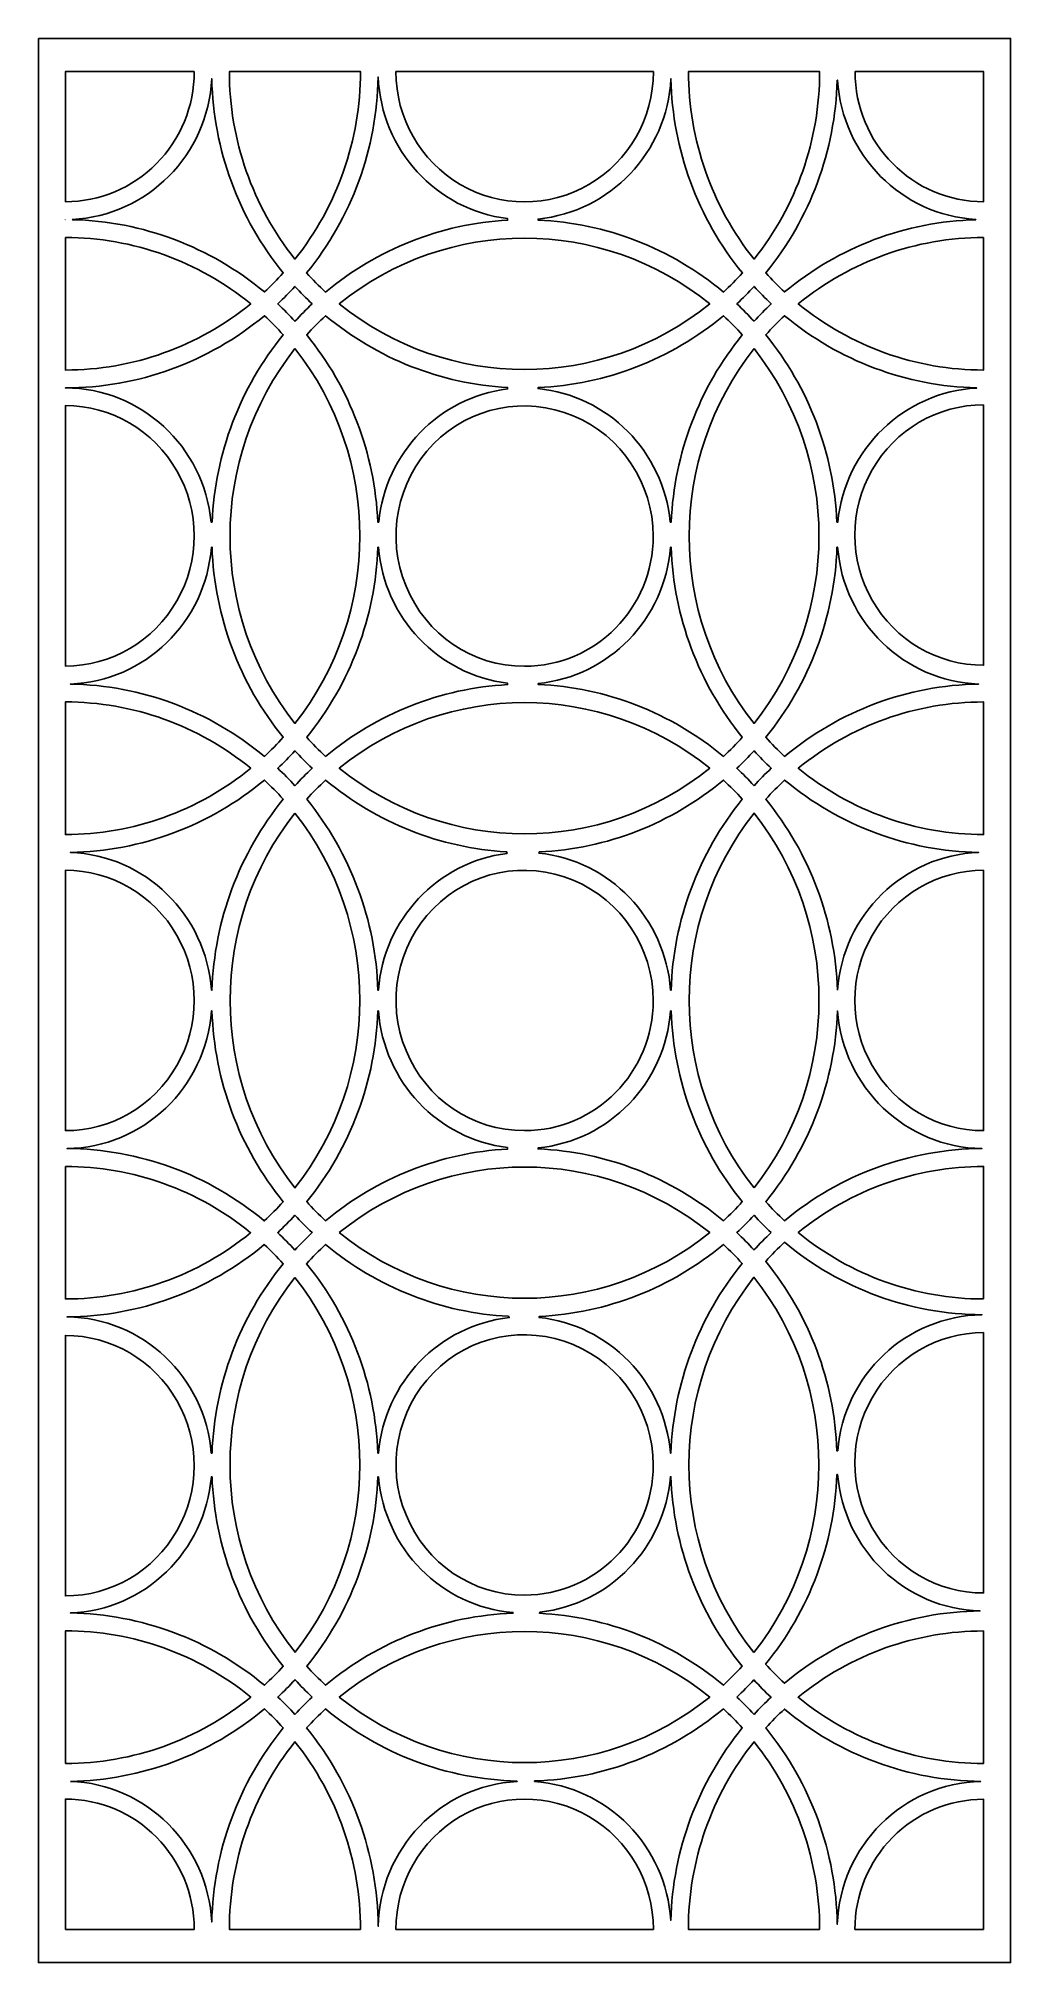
# Model space of a CAD drawing. Header units: centimetres. Extents: x -2.19 to 2.19, y -4.33 to 4.33.
import ezdxf

# ---------------------------------------------------------------- set-up
doc = ezdxf.new("R2010")
doc.units = ezdxf.units.CM
doc.header["$MEASUREMENT"] = 0
doc.layers.add('Layer 1', color=7, linetype='Continuous')

msp = doc.modelspace()

# ---------------------------------------------------------------- linework, layer by layer
at = {"layer": 'Layer 1', "color": 177}
for points, knots in [([(-2.18896, 4.33143), (-2.18896, 4.33143), (2.18896, 4.33143), (2.18896, 4.33143), (2.18896, 4.33143), (2.18896, 4.33143), (2.18896, -4.33143), (2.18896, -4.33143), (2.18896, -4.33143), (2.18896, -4.33143), (-2.18896, -4.33143), (-2.18896, -4.33143), (-2.18896, -4.33143), (-2.18896, -4.33143), (-2.18896, 4.33143), (-2.18896, 4.33143)], [0, 0, 0, 0, 0.2, 0.2, 0.2, 0.2, 0.4, 0.4, 0.4, 0.4, 0.6, 0.6, 0.6, 0.6, 1, 1, 1, 1]), ([(-1.48738, 4.18267), (-1.48738, 4.18267), (-2.06777, 4.18267), (-2.06777, 4.18267), (-2.06777, 4.18267), (-2.06777, 4.18267), (-2.06777, 3.5964), (-2.06777, 3.5964), (-2.06777, 3.5964), (-1.9139, 3.59635), (-1.7663, 3.65809), (-1.65747, 3.76807), (-1.65747, 3.76807), (-1.54863, 3.87803), (-1.48745, 4.02648), (-1.48738, 4.18208), (-1.48738, 4.18208), (-1.48738, 4.18208), (-1.48738, 4.18267), (-1.48738, 4.18267)], [0, 0, 0, 0, 0.1666667, 0.1666667, 0.1666667, 0.1666667, 0.3333333, 0.3333333, 0.3333333, 0.3333333, 0.5, 0.5, 0.5, 0.5, 0.6666667, 0.6666667, 0.6666667, 0.6666667, 1, 1, 1, 1]), ([(-1.32917, 4.18267), (-1.32914, 3.8752), (-1.22501, 3.57717), (-1.03388, 3.338), (-1.03388, 3.338), (-0.84279, 3.57719), (-0.73858, 3.8752), (-0.73861, 4.18267), (-0.73861, 4.18267), (-0.73861, 4.18267), (-1.32917, 4.18267), (-1.32917, 4.18267), (-1.32917, 4.18267), (-1.32917, 4.18267), (-1.32917, 4.18267), (-1.32917, 4.18267)], [0, 0, 0, 0, 0.2, 0.2, 0.2, 0.2, 0.4, 0.4, 0.4, 0.4, 0.6, 0.6, 0.6, 0.6, 1, 1, 1, 1]), ([(-0.57918, 4.18269), (-0.57937, 3.97318), (-0.46895, 3.77949), (-0.28958, 3.67462), (-0.28958, 3.67462), (-0.11021, 3.56976), (0.11088, 3.56966), (0.29033, 3.67435), (0.29033, 3.67435), (0.4698, 3.77907), (0.58037, 3.97213), (0.58037, 4.18165), (0.58037, 4.18165), (0.58037, 4.18165), (0.58037, 4.1822), (0.58037, 4.1822), (0.58037, 4.1822), (0.58037, 4.1822), (0.58037, 4.18269), (0.58037, 4.18269), (0.58037, 4.18269), (0.58037, 4.18269), (-0.57918, 4.18269), (-0.57918, 4.18269)], [0, 0, 0, 0, 0.1428571, 0.1428571, 0.1428571, 0.1428571, 0.2857143, 0.2857143, 0.2857143, 0.2857143, 0.4285714, 0.4285714, 0.4285714, 0.4285714, 0.5714286, 0.5714286, 0.5714286, 0.5714286, 0.7142857, 0.7142857, 0.7142857, 0.7142857, 1, 1, 1, 1]), ([(1.32918, 4.18267), (1.32918, 4.18267), (0.7386, 4.18267), (0.7386, 4.18267), (0.7386, 4.18267), (0.73862, 3.87518), (0.84276, 3.57716), (1.03389, 3.33799), (1.03389, 3.33799), (1.22496, 3.57719), (1.32919, 3.8752), (1.32918, 4.18269), (1.32918, 4.18269), (1.32918, 4.18269), (1.32918, 4.18267), (1.32918, 4.18267)], [0, 0, 0, 0, 0.2, 0.2, 0.2, 0.2, 0.4, 0.4, 0.4, 0.4, 0.6, 0.6, 0.6, 0.6, 1, 1, 1, 1]), ([(2.06776, 3.5964), (2.06776, 3.5964), (2.06776, 4.18267), (2.06776, 4.18267), (2.06776, 4.18267), (2.06776, 4.18267), (1.48859, 4.18267), (1.48859, 4.18267), (1.48859, 4.18267), (1.48879, 3.85892), (1.7476, 3.59654), (2.06778, 3.5964), (2.06778, 3.5964), (2.06778, 3.5964), (2.06776, 3.5964), (2.06776, 3.5964)], [0, 0, 0, 0, 0.2, 0.2, 0.2, 0.2, 0.4, 0.4, 0.4, 0.4, 0.6, 0.6, 0.6, 0.6, 1, 1, 1, 1]), ([(-2.03679, 3.51652), (-2.03679, 3.51652), (-2.03641, 3.51544), (-2.03641, 3.51544), (-2.03641, 3.51544), (-1.72027, 3.50821), (-1.41558, 3.3935), (-1.17167, 3.19), (-1.17167, 3.19), (-1.14206, 3.21733), (-1.1137, 3.24601), (-1.08664, 3.27592), (-1.08664, 3.27592), (-1.2878, 3.52238), (-1.40115, 3.8303), (-1.40849, 4.14977), (-1.40849, 4.14977), (-1.42603, 3.80713), (-1.6979, 3.53349), (-2.03679, 3.51652)], [0, 0, 0, 0, 0.1666667, 0.1666667, 0.1666667, 0.1666667, 0.3333333, 0.3333333, 0.3333333, 0.3333333, 0.5, 0.5, 0.5, 0.5, 0.6666667, 0.6666667, 0.6666667, 0.6666667, 1, 1, 1, 1]), ([(-0.98111, 3.27592), (-0.95402, 3.24596), (-0.92561, 3.21724), (-0.89595, 3.18986), (-0.89595, 3.18986), (-0.66386, 3.38342), (-0.37635, 3.49673), (-0.07595, 3.51315), (-0.07595, 3.51315), (-0.07595, 3.51315), (-0.07595, 3.52033), (-0.07595, 3.52033), (-0.07595, 3.52033), (-0.39819, 3.56), (-0.64486, 3.83007), (-0.65911, 4.15801), (-0.65911, 4.15801), (-0.6646, 3.83568), (-0.77821, 3.52458), (-0.98111, 3.27592), (-0.98111, 3.27592), (-0.98111, 3.27592), (-0.98111, 3.27592), (-0.98111, 3.27592)], [0, 0, 0, 0, 0.1428571, 0.1428571, 0.1428571, 0.1428571, 0.2857143, 0.2857143, 0.2857143, 0.2857143, 0.4285714, 0.4285714, 0.4285714, 0.4285714, 0.5714286, 0.5714286, 0.5714286, 0.5714286, 0.7142857, 0.7142857, 0.7142857, 0.7142857, 1, 1, 1, 1]), ([(0.06103, 3.51388), (0.36669, 3.5005), (0.65989, 3.38668), (0.89595, 3.18986), (0.89595, 3.18986), (0.92561, 3.21723), (0.95402, 3.24596), (0.98112, 3.27592), (0.98112, 3.27592), (0.77996, 3.52238), (0.6666, 3.8303), (0.65928, 4.14977), (0.65928, 4.14977), (0.64194, 3.81885), (0.38723, 3.55046), (0.06103, 3.51862), (0.06103, 3.51862), (0.06103, 3.51862), (0.06102, 3.51388), (0.06102, 3.51388), (0.06102, 3.51388), (0.06102, 3.51388), (0.06103, 3.51388), (0.06103, 3.51388)], [0, 0, 0, 0, 0.1428571, 0.1428571, 0.1428571, 0.1428571, 0.2857143, 0.2857143, 0.2857143, 0.2857143, 0.4285714, 0.4285714, 0.4285714, 0.4285714, 0.5714286, 0.5714286, 0.5714286, 0.5714286, 0.7142857, 0.7142857, 0.7142857, 0.7142857, 1, 1, 1, 1]), ([(2.03244, 3.51681), (1.69838, 3.5362), (1.43121, 3.80542), (1.41005, 4.14308), (1.41005, 4.14308), (1.41005, 4.14308), (1.40832, 4.14344), (1.40832, 4.14344), (1.40832, 4.14344), (1.3997, 3.82616), (1.2864, 3.52074), (1.08665, 3.27592), (1.08665, 3.27592), (1.11369, 3.24599), (1.14207, 3.21733), (1.17168, 3.19), (1.17168, 3.19), (1.41453, 3.3927), (1.71777, 3.50724), (2.03257, 3.51536), (2.03257, 3.51536), (2.03257, 3.51536), (2.03244, 3.51681), (2.03244, 3.51681)], [0, 0, 0, 0, 0.1428571, 0.1428571, 0.1428571, 0.1428571, 0.2857143, 0.2857143, 0.2857143, 0.2857143, 0.4285714, 0.4285714, 0.4285714, 0.4285714, 0.5714286, 0.5714286, 0.5714286, 0.5714286, 0.7142857, 0.7142857, 0.7142857, 0.7142857, 1, 1, 1, 1]), ([(-2.06755, 3.51582), (-2.06755, 3.51582), (-2.06777, 3.51582), (-2.06777, 3.51582), (-2.06777, 3.51582), (-2.06777, 3.51582), (-2.06755, 3.51582), (-2.06755, 3.51582)], [0, 0, 0, 0, 0.3333333, 0.3333333, 0.3333333, 0.3333333, 1, 1, 1, 1]), ([(-0.83451, 3.13654), (-0.34591, 2.74278), (0.34622, 2.74239), (0.83451, 3.13654), (0.83451, 3.13654), (0.34599, 3.53055), (-0.3463, 3.53094), (-0.83451, 3.13654), (-0.83451, 3.13654), (-0.83451, 3.13654), (-0.83451, 3.13654), (-0.83451, 3.13654)], [0, 0, 0, 0, 0.25, 0.25, 0.25, 0.25, 0.5, 0.5, 0.5, 0.5, 1, 1, 1, 1]), ([(-2.06775, 3.43522), (-1.76404, 3.4351), (-1.46937, 3.32965), (-1.23309, 3.13668), (-1.23309, 3.13668), (-1.4694, 2.94383), (-1.76411, 2.83866), (-2.06777, 2.83862), (-2.06777, 2.83862), (-2.06777, 2.83862), (-2.06775, 3.43522), (-2.06775, 3.43522)], [0, 0, 0, 0, 0.25, 0.25, 0.25, 0.25, 0.5, 0.5, 0.5, 0.5, 1, 1, 1, 1]), ([(2.06776, 3.43522), (1.76391, 3.43505), (1.46944, 3.32977), (1.23309, 3.13668), (1.23309, 3.13668), (1.46955, 2.94378), (1.76398, 2.83861), (2.06776, 2.83862), (2.06776, 2.83862), (2.06776, 2.83862), (2.06776, 3.43522), (2.06776, 3.43522)], [0, 0, 0, 0, 0.25, 0.25, 0.25, 0.25, 0.5, 0.5, 0.5, 0.5, 1, 1, 1, 1]), ([(-0.95633, 3.13653), (-0.98317, 3.16162), (-1.00905, 3.18777), (-1.03388, 3.21489), (-1.03388, 3.21489), (-1.05867, 3.1878), (-1.08451, 3.1617), (-1.1113, 3.13664), (-1.1113, 3.13664), (-1.08448, 3.11152), (-1.05862, 3.08536), (-1.03379, 3.0582), (-1.03379, 3.0582), (-1.00898, 3.08533), (-0.98314, 3.11144), (-0.95633, 3.13653), (-0.95633, 3.13653), (-0.95633, 3.13653), (-0.95633, 3.13653), (-0.95633, 3.13653)], [0, 0, 0, 0, 0.1666667, 0.1666667, 0.1666667, 0.1666667, 0.3333333, 0.3333333, 0.3333333, 0.3333333, 0.5, 0.5, 0.5, 0.5, 0.6666667, 0.6666667, 0.6666667, 0.6666667, 1, 1, 1, 1]), ([(1.0338, 3.0582), (1.05861, 3.08536), (1.08447, 3.11152), (1.1113, 3.13664), (1.1113, 3.13664), (1.0845, 3.1617), (1.05868, 3.1878), (1.03389, 3.21489), (1.03389, 3.21489), (1.00906, 3.18775), (0.98318, 3.16162), (0.95633, 3.13653), (0.95633, 3.13653), (0.98315, 3.11144), (1.00898, 3.08533), (1.03378, 3.0582), (1.03378, 3.0582), (1.03378, 3.0582), (1.0338, 3.0582), (1.0338, 3.0582)], [0, 0, 0, 0, 0.1666667, 0.1666667, 0.1666667, 0.1666667, 0.3333333, 0.3333333, 0.3333333, 0.3333333, 0.5, 0.5, 0.5, 0.5, 0.6666667, 0.6666667, 0.6666667, 0.6666667, 1, 1, 1, 1]), ([(-1.40694, 2.15384), (-1.40694, 2.15384), (-1.41121, 2.15384), (-1.41121, 2.15384), (-1.41121, 2.15384), (-1.4443, 2.49604), (-1.72774, 2.75724), (-2.06777, 2.75804), (-2.06777, 2.75804), (-1.74073, 2.75806), (-1.42406, 2.87296), (-1.17171, 3.08331), (-1.17171, 3.08331), (-1.14204, 3.05591), (-1.11362, 3.02715), (-1.08654, 2.99714), (-1.08654, 2.99714), (-1.28104, 2.75859), (-1.3935, 2.46272), (-1.40694, 2.15384), (-1.40694, 2.15384), (-1.40694, 2.15384), (-1.40694, 2.15384), (-1.40694, 2.15384)], [0, 0, 0, 0, 0.1428571, 0.1428571, 0.1428571, 0.1428571, 0.2857143, 0.2857143, 0.2857143, 0.2857143, 0.4285714, 0.4285714, 0.4285714, 0.4285714, 0.5714286, 0.5714286, 0.5714286, 0.5714286, 0.7142857, 0.7142857, 0.7142857, 0.7142857, 1, 1, 1, 1]), ([(-0.89592, 3.08321), (-0.92557, 3.05583), (-0.95398, 3.0271), (-0.98106, 2.99712), (-0.98106, 2.99712), (-0.78671, 2.75866), (-0.67432, 2.46255), (-0.66086, 2.15384), (-0.66086, 2.15384), (-0.66086, 2.15384), (-0.65656, 2.15384), (-0.65656, 2.15384), (-0.65656, 2.15384), (-0.62582, 2.46638), (-0.38428, 2.7156), (-0.07595, 2.7536), (-0.07595, 2.7536), (-0.07595, 2.7536), (-0.07595, 2.76011), (-0.07595, 2.76011), (-0.07595, 2.76011), (-0.37632, 2.77648), (-0.66376, 2.88979), (-0.89592, 3.08321), (-0.89592, 3.08321), (-0.89592, 3.08321), (-0.89592, 3.08321), (-0.89592, 3.08321)], [0, 0, 0, 0, 0.125, 0.125, 0.125, 0.125, 0.25, 0.25, 0.25, 0.25, 0.375, 0.375, 0.375, 0.375, 0.5, 0.5, 0.5, 0.5, 0.625, 0.625, 0.625, 0.625, 0.75, 0.75, 0.75, 0.75, 1, 1, 1, 1]), ([(0.65656, 2.15384), (0.65656, 2.15384), (0.66086, 2.15384), (0.66086, 2.15384), (0.66086, 2.15384), (0.67429, 2.46255), (0.78675, 2.75862), (0.98105, 2.9971), (0.98105, 2.9971), (0.95399, 3.0271), (0.92558, 3.05583), (0.89592, 3.08321), (0.89592, 3.08321), (0.65984, 2.88647), (0.36664, 2.77279), (0.06102, 2.75937), (0.06102, 2.75937), (0.06102, 2.75937), (0.06102, 2.75517), (0.06102, 2.75517), (0.06102, 2.75517), (0.3758, 2.72413), (0.62514, 2.47207), (0.65656, 2.15384), (0.65656, 2.15384), (0.65656, 2.15384), (0.65656, 2.15384), (0.65656, 2.15384)], [0, 0, 0, 0, 0.125, 0.125, 0.125, 0.125, 0.25, 0.25, 0.25, 0.25, 0.375, 0.375, 0.375, 0.375, 0.5, 0.5, 0.5, 0.5, 0.625, 0.625, 0.625, 0.625, 0.75, 0.75, 0.75, 0.75, 1, 1, 1, 1]), ([(2.03615, 2.75838), (1.72018, 2.76554), (1.41561, 2.88006), (1.17169, 3.08331), (1.17169, 3.08331), (1.14203, 3.05591), (1.11362, 3.02715), (1.08654, 2.99714), (1.08654, 2.99714), (1.28099, 2.75871), (1.39346, 2.46258), (1.40692, 2.15384), (1.40692, 2.15384), (1.40692, 2.15384), (1.4112, 2.15384), (1.4112, 2.15384), (1.4112, 2.15384), (1.44316, 2.4836), (1.70944, 2.74018), (2.0367, 2.75729), (2.0367, 2.75729), (2.0367, 2.75729), (2.03615, 2.75838), (2.03615, 2.75838)], [0, 0, 0, 0, 0.1428571, 0.1428571, 0.1428571, 0.1428571, 0.2857143, 0.2857143, 0.2857143, 0.2857143, 0.4285714, 0.4285714, 0.4285714, 0.4285714, 0.5714286, 0.5714286, 0.5714286, 0.5714286, 0.7142857, 0.7142857, 0.7142857, 0.7142857, 1, 1, 1, 1]), ([(-1.0338, 2.93502), (-1.42344, 2.44103), (-1.42384, 1.74098), (-1.0338, 1.24732), (-1.0338, 1.24732), (-0.64442, 1.74139), (-0.64401, 2.44125), (-1.0338, 2.93499), (-1.0338, 2.93499), (-1.0338, 2.93499), (-1.0338, 2.93502), (-1.0338, 2.93502)], [0, 0, 0, 0, 0.25, 0.25, 0.25, 0.25, 0.5, 0.5, 0.5, 0.5, 1, 1, 1, 1]), ([(1.03381, 2.93502), (0.64441, 2.44094), (0.64402, 1.74107), (1.03381, 1.24732), (1.03381, 1.24732), (1.42344, 1.74131), (1.42382, 2.44133), (1.03381, 2.93499), (1.03381, 2.93499), (1.03381, 2.93499), (1.03381, 2.93502), (1.03381, 2.93502)], [0, 0, 0, 0, 0.25, 0.25, 0.25, 0.25, 0.5, 0.5, 0.5, 0.5, 1, 1, 1, 1]), ([(0.57978, 2.09115), (0.57892, 2.32864), (0.43668, 2.54222), (0.21936, 2.6323), (0.21936, 2.6323), (0.00206, 2.72239), (-0.2445, 2.67426), (-0.40997, 2.50571), (-0.40997, 2.50571), (-0.57543, 2.33718), (-0.62419, 2.08444), (-0.53352, 1.86537), (-0.53352, 1.86537), (-0.44286, 1.64628), (-0.23485, 1.50401), (0, 1.50488), (0, 1.50488), (0.32042, 1.50508), (0.57998, 1.76716), (0.57978, 2.09117), (0.57978, 2.09117), (0.57978, 2.09117), (0.57978, 2.09115), (0.57978, 2.09115)], [0, 0, 0, 0, 0.1428571, 0.1428571, 0.1428571, 0.1428571, 0.2857143, 0.2857143, 0.2857143, 0.2857143, 0.4285714, 0.4285714, 0.4285714, 0.4285714, 0.5714286, 0.5714286, 0.5714286, 0.5714286, 0.7142857, 0.7142857, 0.7142857, 0.7142857, 1, 1, 1, 1]), ([(-2.06777, 2.67849), (-1.86063, 2.67849), (-1.66924, 2.56674), (-1.56567, 2.38535), (-1.56567, 2.38535), (-1.4621, 2.20395), (-1.4621, 1.98047), (-1.56567, 1.79908), (-1.56567, 1.79908), (-1.66922, 1.61768), (-1.86063, 1.50593), (-2.06777, 1.50593), (-2.06777, 1.50593), (-2.06777, 1.50593), (-2.06777, 2.67849), (-2.06777, 2.67849), (-2.06777, 2.67849), (-2.06777, 2.67849), (-2.06777, 2.67849), (-2.06777, 2.67849)], [0, 0, 0, 0, 0.1666667, 0.1666667, 0.1666667, 0.1666667, 0.3333333, 0.3333333, 0.3333333, 0.3333333, 0.5, 0.5, 0.5, 0.5, 0.6666667, 0.6666667, 0.6666667, 0.6666667, 1, 1, 1, 1]), ([(2.06776, 2.682), (1.86064, 2.682), (1.66923, 2.57025), (1.56566, 2.38887), (1.56566, 2.38887), (1.46209, 2.20747), (1.46209, 1.984), (1.56566, 1.8026), (1.56566, 1.8026), (1.66923, 1.62119), (1.86064, 1.50945), (2.06776, 1.50945), (2.06776, 1.50945), (2.06776, 1.50945), (2.06776, 2.682), (2.06776, 2.682)], [0, 0, 0, 0, 0.2, 0.2, 0.2, 0.2, 0.4, 0.4, 0.4, 0.4, 0.6, 0.6, 0.6, 0.6, 1, 1, 1, 1]), ([(-1.4102, 2.04038), (-1.4102, 2.04038), (-1.40739, 2.04038), (-1.40739, 2.04038), (-1.40739, 2.04038), (-1.39632, 1.72733), (-1.28364, 1.42686), (-1.08654, 1.1852), (-1.08654, 1.1852), (-1.11362, 1.15519), (-1.14201, 1.12644), (-1.17166, 1.09904), (-1.17166, 1.09904), (-1.41799, 1.30457), (-1.72585, 1.41939), (-2.04517, 1.42469), (-2.04517, 1.42469), (-1.70956, 1.43759), (-1.4367, 1.70181), (-1.4102, 2.04038)], [0, 0, 0, 0, 0.1666667, 0.1666667, 0.1666667, 0.1666667, 0.3333333, 0.3333333, 0.3333333, 0.3333333, 0.5, 0.5, 0.5, 0.5, 0.6666667, 0.6666667, 0.6666667, 0.6666667, 1, 1, 1, 1]), ([(-0.89583, 1.09903), (-0.9255, 1.12644), (-0.95395, 1.15519), (-0.98106, 1.18521), (-0.98106, 1.18521), (-0.78411, 1.42694), (-0.67141, 1.72736), (-0.6604, 2.04038), (-0.6604, 2.04038), (-0.6604, 2.04038), (-0.65757, 2.04038), (-0.65757, 2.04038), (-0.65757, 2.04038), (-0.63181, 1.72252), (-0.38904, 1.46693), (-0.07595, 1.42874), (-0.07595, 1.42874), (-0.07595, 1.42874), (-0.07595, 1.42223), (-0.07595, 1.42223), (-0.07595, 1.42223), (-0.37642, 1.40579), (-0.66366, 1.29261), (-0.89583, 1.09904), (-0.89583, 1.09904), (-0.89583, 1.09904), (-0.89583, 1.09903), (-0.89583, 1.09903)], [0, 0, 0, 0, 0.125, 0.125, 0.125, 0.125, 0.25, 0.25, 0.25, 0.25, 0.375, 0.375, 0.375, 0.375, 0.5, 0.5, 0.5, 0.5, 0.625, 0.625, 0.625, 0.625, 0.75, 0.75, 0.75, 0.75, 1, 1, 1, 1]), ([(0.06102, 1.42715), (0.38057, 1.45884), (0.63177, 1.71674), (0.65758, 2.04038), (0.65758, 2.04038), (0.65758, 2.04038), (0.6604, 2.04038), (0.6604, 2.04038), (0.6604, 2.04038), (0.67146, 1.72736), (0.78406, 1.42691), (0.98106, 1.18521), (0.98106, 1.18521), (0.95396, 1.15519), (0.92551, 1.12644), (0.89584, 1.09903), (0.89584, 1.09903), (0.65967, 1.29586), (0.36676, 1.40956), (0.06102, 1.42296), (0.06102, 1.42296), (0.06102, 1.42296), (0.06102, 1.42715), (0.06102, 1.42715)], [0, 0, 0, 0, 0.1428571, 0.1428571, 0.1428571, 0.1428571, 0.2857143, 0.2857143, 0.2857143, 0.2857143, 0.4285714, 0.4285714, 0.4285714, 0.4285714, 0.5714286, 0.5714286, 0.5714286, 0.5714286, 0.7142857, 0.7142857, 0.7142857, 0.7142857, 1, 1, 1, 1]), ([(1.4074, 2.04038), (1.4074, 2.04038), (1.4102, 2.04038), (1.4102, 2.04038), (1.4102, 2.04038), (1.43704, 1.70185), (1.70956, 1.43725), (2.04518, 1.42469), (2.04518, 1.42469), (1.72585, 1.41936), (1.41796, 1.30463), (1.17166, 1.09906), (1.17166, 1.09906), (1.14202, 1.12646), (1.11361, 1.15519), (1.08654, 1.1852), (1.08654, 1.1852), (1.2836, 1.42689), (1.39636, 1.72733), (1.4074, 2.04038), (1.4074, 2.04038), (1.4074, 2.04038), (1.4074, 2.04038), (1.4074, 2.04038)], [0, 0, 0, 0, 0.1428571, 0.1428571, 0.1428571, 0.1428571, 0.2857143, 0.2857143, 0.2857143, 0.2857143, 0.4285714, 0.4285714, 0.4285714, 0.4285714, 0.5714286, 0.5714286, 0.5714286, 0.5714286, 0.7142857, 0.7142857, 0.7142857, 0.7142857, 1, 1, 1, 1]), ([(0.8344, 1.04569), (0.34592, 1.43959), (-0.34623, 1.43999), (-0.8344, 1.04571), (-0.8344, 1.04571), (-0.34593, 0.6518), (0.34624, 0.65141), (0.8344, 1.04569), (0.8344, 1.04569), (0.8344, 1.04569), (0.8344, 1.04569), (0.8344, 1.04569)], [0, 0, 0, 0, 0.25, 0.25, 0.25, 0.25, 0.5, 0.5, 0.5, 0.5, 1, 1, 1, 1]), ([(-1.23304, 1.04571), (-1.46944, 1.23879), (-1.76389, 1.34417), (-2.06777, 1.3443), (-2.06777, 1.3443), (-2.06777, 1.3443), (-2.06777, 0.7471), (-2.06777, 0.7471), (-2.06777, 0.7471), (-1.76389, 0.74727), (-1.4694, 0.85257), (-1.23304, 1.04569), (-1.23304, 1.04569), (-1.23304, 1.04569), (-1.23304, 1.04571), (-1.23304, 1.04571)], [0, 0, 0, 0, 0.2, 0.2, 0.2, 0.2, 0.4, 0.4, 0.4, 0.4, 0.6, 0.6, 0.6, 0.6, 1, 1, 1, 1]), ([(2.06776, 0.7471), (2.06776, 0.7471), (2.06776, 1.3443), (2.06776, 1.3443), (2.06776, 1.3443), (1.76388, 1.34412), (1.46939, 1.23883), (1.23304, 1.04569), (1.23304, 1.04569), (1.46944, 0.8526), (1.7639, 0.74722), (2.06778, 0.7471), (2.06778, 0.7471), (2.06778, 0.7471), (2.06776, 0.7471), (2.06776, 0.7471)], [0, 0, 0, 0, 0.2, 0.2, 0.2, 0.2, 0.4, 0.4, 0.4, 0.4, 0.6, 0.6, 0.6, 0.6, 1, 1, 1, 1]), ([(-0.95622, 1.04569), (-0.98307, 1.07081), (-1.00895, 1.09697), (-1.03379, 1.12414), (-1.03379, 1.12414), (-1.0586, 1.09697), (-1.08446, 1.07081), (-1.11129, 1.04569), (-1.11129, 1.04569), (-1.08446, 1.02058), (-1.0586, 0.99441), (-1.03379, 0.96726), (-1.03379, 0.96726), (-1.00895, 0.99441), (-0.98307, 1.02058), (-0.95622, 1.04571), (-0.95622, 1.04571), (-0.95622, 1.04571), (-0.95622, 1.04569), (-0.95622, 1.04569)], [0, 0, 0, 0, 0.1666667, 0.1666667, 0.1666667, 0.1666667, 0.3333333, 0.3333333, 0.3333333, 0.3333333, 0.5, 0.5, 0.5, 0.5, 0.6666667, 0.6666667, 0.6666667, 0.6666667, 1, 1, 1, 1]), ([(1.03378, 0.96726), (1.00896, 0.99441), (0.98307, 1.02058), (0.95622, 1.04571), (0.95622, 1.04571), (0.98307, 1.07081), (1.00896, 1.09697), (1.03378, 1.12414), (1.03378, 1.12414), (1.05861, 1.09697), (1.08447, 1.07081), (1.11129, 1.04569), (1.11129, 1.04569), (1.08447, 1.02058), (1.05861, 0.99441), (1.03378, 0.96726), (1.03378, 0.96726), (1.03378, 0.96726), (1.03378, 0.96726), (1.03378, 0.96726)], [0, 0, 0, 0, 0.1666667, 0.1666667, 0.1666667, 0.1666667, 0.3333333, 0.3333333, 0.3333333, 0.3333333, 0.5, 0.5, 0.5, 0.5, 0.6666667, 0.6666667, 0.6666667, 0.6666667, 1, 1, 1, 1]), ([(-1.40986, 0.04622), (-1.43435, 0.38679), (-1.70771, 0.65412), (-2.04517, 0.66671), (-2.04517, 0.66671), (-1.72586, 0.67204), (-1.41795, 0.78676), (-1.17166, 0.99233), (-1.17166, 0.99233), (-1.14201, 0.96494), (-1.11362, 0.93621), (-1.08654, 0.90621), (-1.08654, 0.90621), (-1.28464, 0.66324), (-1.39752, 0.36094), (-1.40756, 0.04622), (-1.40756, 0.04622), (-1.40756, 0.04622), (-1.40986, 0.04622), (-1.40986, 0.04622)], [0, 0, 0, 0, 0.1666667, 0.1666667, 0.1666667, 0.1666667, 0.3333333, 0.3333333, 0.3333333, 0.3333333, 0.5, 0.5, 0.5, 0.5, 0.6666667, 0.6666667, 0.6666667, 0.6666667, 1, 1, 1, 1]), ([(-0.98106, 0.90618), (-0.95395, 0.93619), (-0.9255, 0.96495), (-0.89583, 0.99237), (-0.89583, 0.99237), (-0.66497, 0.79992), (-0.3797, 0.68683), (-0.08101, 0.66946), (-0.08101, 0.66946), (-0.08101, 0.66946), (-0.07881, 0.66232), (-0.07881, 0.66232), (-0.07881, 0.66232), (-0.39241, 0.62239), (-0.63466, 0.36499), (-0.65791, 0.04622), (-0.65791, 0.04622), (-0.65791, 0.04622), (-0.66024, 0.04622), (-0.66024, 0.04622), (-0.66024, 0.04622), (-0.67029, 0.3609), (-0.78303, 0.6632), (-0.98106, 0.90618)], [0, 0, 0, 0, 0.1428571, 0.1428571, 0.1428571, 0.1428571, 0.2857143, 0.2857143, 0.2857143, 0.2857143, 0.4285714, 0.4285714, 0.4285714, 0.4285714, 0.5714286, 0.5714286, 0.5714286, 0.5714286, 0.7142857, 0.7142857, 0.7142857, 0.7142857, 1, 1, 1, 1]), ([(0.65792, 0.04622), (0.63413, 0.37029), (0.38467, 0.63045), (0.06503, 0.66385), (0.06503, 0.66385), (0.06503, 0.66385), (0.06662, 0.66869), (0.06662, 0.66869), (0.06662, 0.66869), (0.37039, 0.68326), (0.66119, 0.79673), (0.89584, 0.99235), (0.89584, 0.99235), (0.92551, 0.96495), (0.95396, 0.93619), (0.98105, 0.90618), (0.98105, 0.90618), (0.78307, 0.66316), (0.67027, 0.3609), (0.66023, 0.04622), (0.66023, 0.04622), (0.66023, 0.04622), (0.65792, 0.04622), (0.65792, 0.04622)], [0, 0, 0, 0, 0.1428571, 0.1428571, 0.1428571, 0.1428571, 0.2857143, 0.2857143, 0.2857143, 0.2857143, 0.4285714, 0.4285714, 0.4285714, 0.4285714, 0.5714286, 0.5714286, 0.5714286, 0.5714286, 0.7142857, 0.7142857, 0.7142857, 0.7142857, 1, 1, 1, 1]), ([(1.40987, 0.04622), (1.3983, 0.36106), (1.28478, 0.66313), (1.08654, 0.9062), (1.08654, 0.9062), (1.11361, 0.93619), (1.14202, 0.96494), (1.17166, 0.99233), (1.17166, 0.99233), (1.418, 0.7868), (1.72585, 0.67199), (2.04518, 0.66671), (2.04518, 0.66671), (1.70773, 0.65379), (1.43401, 0.38682), (1.40987, 0.04622)], [0, 0, 0, 0, 0.2, 0.2, 0.2, 0.2, 0.4, 0.4, 0.4, 0.4, 0.6, 0.6, 0.6, 0.6, 1, 1, 1, 1]), ([(-1.0338, 0.84407), (-0.64442, 0.35082), (-0.64481, -0.35005), (-1.0338, -0.84362), (-1.0338, -0.84362), (-1.42344, -0.35044), (-1.42304, 0.35058), (-1.0338, 0.84407)], [0, 0, 0, 0, 0.3333333, 0.3333333, 0.3333333, 0.3333333, 1, 1, 1, 1]), ([(1.03381, -0.84362), (1.42344, -0.34964), (1.42382, 0.3504), (1.03381, 0.84407), (1.03381, 0.84407), (0.64441, 0.35), (0.64402, -0.34986), (1.03381, -0.84362)], [0, 0, 0, 0, 0.3333333, 0.3333333, 0.3333333, 0.3333333, 1, 1, 1, 1]), ([(0.57978, 0.00023), (0.57892, 0.23772), (0.43668, 0.45128), (0.21938, 0.54136), (0.21938, 0.54136), (0.00206, 0.63144), (-0.24449, 0.58334), (-0.40995, 0.41479), (-0.40995, 0.41479), (-0.57542, 0.24624), (-0.62419, -0.00649), (-0.53352, -0.22556), (-0.53352, -0.22556), (-0.44284, -0.44464), (-0.23485, -0.58692), (0, -0.58605), (0, -0.58605), (0.32042, -0.58584), (0.57998, -0.32376), (0.57978, 0.00023), (0.57978, 0.00023), (0.57978, 0.00023), (0.57978, 0.00023), (0.57978, 0.00023)], [0, 0, 0, 0, 0.1428571, 0.1428571, 0.1428571, 0.1428571, 0.2857143, 0.2857143, 0.2857143, 0.2857143, 0.4285714, 0.4285714, 0.4285714, 0.4285714, 0.5714286, 0.5714286, 0.5714286, 0.5714286, 0.7142857, 0.7142857, 0.7142857, 0.7142857, 1, 1, 1, 1]), ([(-2.06777, 0.5865), (-1.86063, 0.5865), (-1.66924, 0.47476), (-1.56567, 0.29336), (-1.56567, 0.29336), (-1.4621, 0.11196), (-1.4621, -0.11151), (-1.56567, -0.29291), (-1.56567, -0.29291), (-1.66922, -0.47431), (-1.86063, -0.58605), (-2.06777, -0.58605), (-2.06777, -0.58605), (-2.06777, -0.58605), (-2.06777, 0.5865), (-2.06777, 0.5865), (-2.06777, 0.5865), (-2.06777, 0.5865), (-2.06777, 0.5865), (-2.06777, 0.5865)], [0, 0, 0, 0, 0.1666667, 0.1666667, 0.1666667, 0.1666667, 0.3333333, 0.3333333, 0.3333333, 0.3333333, 0.5, 0.5, 0.5, 0.5, 0.6666667, 0.6666667, 0.6666667, 0.6666667, 1, 1, 1, 1]), ([(2.06776, 0.5865), (1.86064, 0.5865), (1.66923, 0.47474), (1.56566, 0.29336), (1.56566, 0.29336), (1.46209, 0.11196), (1.46209, -0.11151), (1.56566, -0.29291), (1.56566, -0.29291), (1.66923, -0.47431), (1.86064, -0.58605), (2.06776, -0.58605), (2.06776, -0.58605), (2.06776, -0.58605), (2.06776, 0.5865), (2.06776, 0.5865)], [0, 0, 0, 0, 0.2, 0.2, 0.2, 0.2, 0.4, 0.4, 0.4, 0.4, 0.6, 0.6, 0.6, 0.6, 1, 1, 1, 1]), ([(-1.40991, -0.04658), (-1.40991, -0.04658), (-1.40753, -0.04658), (-1.40753, -0.04658), (-1.40753, -0.04658), (-1.39726, -0.36102), (-1.28448, -0.66302), (-1.08654, -0.90575), (-1.08654, -0.90575), (-1.1137, -0.93584), (-1.14219, -0.96467), (-1.17194, -0.99215), (-1.17194, -0.99215), (-1.42228, -0.78341), (-1.73597, -0.66843), (-2.06043, -0.6666), (-2.06043, -0.6666), (-1.71718, -0.66169), (-1.43469, -0.39282), (-1.40991, -0.04658), (-1.40991, -0.04658), (-1.40991, -0.04658), (-1.40991, -0.04658), (-1.40991, -0.04658)], [0, 0, 0, 0, 0.1428571, 0.1428571, 0.1428571, 0.1428571, 0.2857143, 0.2857143, 0.2857143, 0.2857143, 0.4285714, 0.4285714, 0.4285714, 0.4285714, 0.5714286, 0.5714286, 0.5714286, 0.5714286, 0.7142857, 0.7142857, 0.7142857, 0.7142857, 1, 1, 1, 1]), ([(-0.07595, -0.6622), (-0.07595, -0.6622), (-0.07595, -0.66871), (-0.07595, -0.66871), (-0.07595, -0.66871), (-0.37642, -0.68514), (-0.66366, -0.79833), (-0.89583, -0.99191), (-0.89583, -0.99191), (-0.9255, -0.9645), (-0.95395, -0.93574), (-0.98106, -0.90572), (-0.98106, -0.90572), (-0.78324, -0.66294), (-0.67045, -0.36098), (-0.66026, -0.04658), (-0.66026, -0.04658), (-0.66026, -0.04658), (-0.65786, -0.04658), (-0.65786, -0.04658), (-0.65786, -0.04658), (-0.63391, -0.36609), (-0.39055, -0.62387), (-0.07595, -0.6622)], [0, 0, 0, 0, 0.1428571, 0.1428571, 0.1428571, 0.1428571, 0.2857143, 0.2857143, 0.2857143, 0.2857143, 0.4285714, 0.4285714, 0.4285714, 0.4285714, 0.5714286, 0.5714286, 0.5714286, 0.5714286, 0.7142857, 0.7142857, 0.7142857, 0.7142857, 1, 1, 1, 1]), ([(0.98105, -0.90572), (0.95396, -0.93574), (0.92551, -0.9645), (0.89584, -0.99191), (0.89584, -0.99191), (0.65967, -0.79507), (0.36676, -0.68136), (0.06102, -0.66798), (0.06102, -0.66798), (0.06102, -0.66798), (0.06102, -0.66378), (0.06102, -0.66378), (0.06102, -0.66378), (0.38205, -0.63199), (0.6339, -0.37187), (0.65785, -0.04658), (0.65785, -0.04658), (0.65785, -0.04658), (0.66026, -0.04658), (0.66026, -0.04658), (0.66026, -0.04658), (0.67051, -0.36098), (0.7832, -0.66296), (0.98105, -0.90572), (0.98105, -0.90572), (0.98105, -0.90572), (0.98105, -0.90572), (0.98105, -0.90572)], [0, 0, 0, 0, 0.125, 0.125, 0.125, 0.125, 0.25, 0.25, 0.25, 0.25, 0.375, 0.375, 0.375, 0.375, 0.5, 0.5, 0.5, 0.5, 0.625, 0.625, 0.625, 0.625, 0.75, 0.75, 0.75, 0.75, 1, 1, 1, 1]), ([(1.40992, -0.04658), (1.39818, -0.361), (1.28447, -0.66297), (1.08654, -0.90575), (1.08654, -0.90575), (1.11353, -0.93565), (1.14185, -0.96431), (1.17137, -0.99164), (1.17137, -0.99164), (1.4217, -0.78309), (1.73573, -0.66827), (2.06005, -0.6666), (2.06005, -0.6666), (1.71734, -0.66186), (1.43502, -0.39224), (1.40992, -0.04658), (1.40992, -0.04658), (1.40992, -0.04658), (1.40992, -0.04658), (1.40992, -0.04658)], [0, 0, 0, 0, 0.1666667, 0.1666667, 0.1666667, 0.1666667, 0.3333333, 0.3333333, 0.3333333, 0.3333333, 0.5, 0.5, 0.5, 0.5, 0.6666667, 0.6666667, 0.6666667, 0.6666667, 1, 1, 1, 1]), ([(-0.8344, -1.04524), (-0.34593, -1.43913), (0.34624, -1.43954), (0.8344, -1.04524), (0.8344, -1.04524), (0.34592, -0.65135), (-0.34623, -0.65096), (-0.83439, -1.04524), (-0.83439, -1.04524), (-0.83439, -1.04524), (-0.8344, -1.04524), (-0.8344, -1.04524)], [0, 0, 0, 0, 0.25, 0.25, 0.25, 0.25, 0.5, 0.5, 0.5, 0.5, 1, 1, 1, 1]), ([(-2.06775, -0.74718), (-1.76416, -0.74728), (-1.46959, -0.85266), (-1.23336, -1.04551), (-1.23336, -1.04551), (-1.46955, -1.2384), (-1.76416, -1.34367), (-2.06777, -1.34382), (-2.06777, -1.34382), (-2.06777, -1.34382), (-2.06775, -0.74718), (-2.06775, -0.74718)], [0, 0, 0, 0, 0.25, 0.25, 0.25, 0.25, 0.5, 0.5, 0.5, 0.5, 1, 1, 1, 1]), ([(2.06778, -1.34382), (1.76391, -1.34372), (1.46909, -1.23817), (1.23276, -1.04501), (1.23276, -1.04501), (1.46919, -0.85218), (1.76401, -0.74706), (2.06776, -0.74718), (2.06776, -0.74718), (2.06776, -0.74718), (2.06776, -1.34382), (2.06776, -1.34382), (2.06776, -1.34382), (2.06776, -1.34382), (2.06778, -1.34382), (2.06778, -1.34382)], [0, 0, 0, 0, 0.2, 0.2, 0.2, 0.2, 0.4, 0.4, 0.4, 0.4, 0.6, 0.6, 0.6, 0.6, 1, 1, 1, 1]), ([(-1.03402, -1.12394), (-1.00912, -1.09668), (-0.98316, -1.07043), (-0.95622, -1.04524), (-0.95622, -1.04524), (-0.98307, -1.02013), (-1.00895, -0.99397), (-1.03379, -0.96681), (-1.03379, -0.96681), (-1.05868, -0.99405), (-1.08464, -1.0203), (-1.11157, -1.04551), (-1.11157, -1.04551), (-1.08473, -1.07062), (-1.05885, -1.09678), (-1.03402, -1.12394), (-1.03402, -1.12394), (-1.03402, -1.12394), (-1.03402, -1.12394), (-1.03402, -1.12394)], [0, 0, 0, 0, 0.1666667, 0.1666667, 0.1666667, 0.1666667, 0.3333333, 0.3333333, 0.3333333, 0.3333333, 0.5, 0.5, 0.5, 0.5, 0.6666667, 0.6666667, 0.6666667, 0.6666667, 1, 1, 1, 1]), ([(1.11097, -1.04495), (1.08413, -1.07002), (1.05825, -1.09615), (1.03342, -1.12328), (1.03342, -1.12328), (1.0087, -1.09627), (0.98294, -1.07022), (0.95622, -1.04524), (0.95622, -1.04524), (0.98307, -1.02013), (1.00896, -0.99397), (1.03378, -0.96683), (1.03378, -0.96683), (1.05851, -0.99385), (1.08426, -1.01991), (1.11097, -1.04495)], [0, 0, 0, 0, 0.2, 0.2, 0.2, 0.2, 0.4, 0.4, 0.4, 0.4, 0.6, 0.6, 0.6, 0.6, 1, 1, 1, 1]), ([(-1.40731, -2.0374), (-1.39576, -1.72549), (-1.28305, -1.4259), (-1.08676, -1.18502), (-1.08676, -1.18502), (-1.11385, -1.15501), (-1.14228, -1.12624), (-1.17194, -1.09885), (-1.17194, -1.09885), (-1.42213, -1.30754), (-1.7361, -1.42253), (-2.06042, -1.42441), (-2.06042, -1.42441), (-1.72025, -1.42901), (-1.43901, -1.69461), (-1.41043, -2.0374), (-1.41043, -2.0374), (-1.41043, -2.0374), (-1.40729, -2.0374), (-1.40729, -2.0374), (-1.40729, -2.0374), (-1.40729, -2.0374), (-1.40731, -2.0374), (-1.40731, -2.0374)], [0, 0, 0, 0, 0.1428571, 0.1428571, 0.1428571, 0.1428571, 0.2857143, 0.2857143, 0.2857143, 0.2857143, 0.4285714, 0.4285714, 0.4285714, 0.4285714, 0.5714286, 0.5714286, 0.5714286, 0.5714286, 0.7142857, 0.7142857, 0.7142857, 0.7142857, 1, 1, 1, 1]), ([(-0.07166, -1.422), (-0.37353, -1.40647), (-0.66259, -1.29298), (-0.89583, -1.09858), (-0.89583, -1.09858), (-0.92559, -1.12606), (-0.9541, -1.15491), (-0.98128, -1.185), (-0.98128, -1.185), (-0.7849, -1.42585), (-0.67219, -1.72546), (-0.66051, -2.0374), (-0.66051, -2.0374), (-0.66051, -2.0374), (-0.65737, -2.0374), (-0.65737, -2.0374), (-0.65737, -2.0374), (-0.63063, -1.71823), (-0.3838, -1.46271), (-0.06897, -1.4275), (-0.06897, -1.4275), (-0.06897, -1.4275), (-0.07166, -1.422), (-0.07166, -1.422)], [0, 0, 0, 0, 0.1428571, 0.1428571, 0.1428571, 0.1428571, 0.2857143, 0.2857143, 0.2857143, 0.2857143, 0.4285714, 0.4285714, 0.4285714, 0.4285714, 0.5714286, 0.5714286, 0.5714286, 0.5714286, 0.7142857, 0.7142857, 0.7142857, 0.7142857, 1, 1, 1, 1]), ([(0.06433, -1.42703), (0.38119, -1.45984), (0.63025, -1.71647), (0.65738, -2.0374), (0.65738, -2.0374), (0.65738, -2.0374), (0.6593, -2.0374), (0.6593, -2.0374), (0.6593, -2.0374), (0.67097, -1.72515), (0.78397, -1.42528), (0.98066, -1.1843), (0.98066, -1.1843), (0.95367, -1.15445), (0.92536, -1.12586), (0.89581, -1.09858), (0.89581, -1.09858), (0.66145, -1.29399), (0.37066, -1.40754), (0.06724, -1.42222), (0.06724, -1.42222), (0.06724, -1.42222), (0.06433, -1.42703), (0.06433, -1.42703), (0.06433, -1.42703), (0.06433, -1.42703), (0.06433, -1.42703), (0.06433, -1.42703)], [0, 0, 0, 0, 0.125, 0.125, 0.125, 0.125, 0.25, 0.25, 0.25, 0.25, 0.375, 0.375, 0.375, 0.375, 0.5, 0.5, 0.5, 0.5, 0.625, 0.625, 0.625, 0.625, 0.75, 0.75, 0.75, 0.75, 1, 1, 1, 1]), ([(1.41044, -2.02784), (1.43866, -1.68501), (1.72027, -1.4198), (2.06044, -1.41485), (2.06044, -1.41485), (1.73584, -1.41303), (1.42164, -1.29775), (1.17132, -1.08877), (1.17132, -1.08877), (1.14168, -1.11611), (1.11326, -1.14481), (1.08619, -1.17475), (1.08619, -1.17475), (1.28287, -1.41573), (1.3957, -1.71563), (1.40729, -2.02784), (1.40729, -2.02784), (1.40729, -2.02784), (1.41044, -2.02784), (1.41044, -2.02784)], [0, 0, 0, 0, 0.1666667, 0.1666667, 0.1666667, 0.1666667, 0.3333333, 0.3333333, 0.3333333, 0.3333333, 0.5, 0.5, 0.5, 0.5, 0.6666667, 0.6666667, 0.6666667, 0.6666667, 1, 1, 1, 1]), ([(-1.03401, -1.24713), (-1.42352, -1.74122), (-1.42374, -2.44125), (-1.03361, -2.93482), (-1.03361, -2.93482), (-0.64432, -2.44064), (-0.6441, -1.74079), (-1.03401, -1.24713)], [0, 0, 0, 0, 0.3333333, 0.3333333, 0.3333333, 0.3333333, 1, 1, 1, 1]), ([(1.033, -2.93557), (0.64292, -2.44194), (0.64348, -1.74012), (1.03341, -1.24637), (1.03341, -1.24637), (1.42374, -1.73991), (1.42317, -2.44189), (1.033, -2.93557), (1.033, -2.93557), (1.033, -2.93557), (1.033, -2.93557), (1.033, -2.93557)], [0, 0, 0, 0, 0.25, 0.25, 0.25, 0.25, 0.5, 0.5, 0.5, 0.5, 1, 1, 1, 1]), ([(0.57978, -2.09072), (0.57892, -1.85322), (0.43668, -1.63965), (0.21938, -1.54956), (0.21938, -1.54956), (0.00206, -1.4595), (-0.24449, -1.5076), (-0.40995, -1.67615), (-0.40995, -1.67615), (-0.57542, -1.84468), (-0.62419, -2.09742), (-0.53352, -2.3165), (-0.53352, -2.3165), (-0.44284, -2.53559), (-0.23485, -2.67786), (0, -2.67699), (0, -2.67699), (0.32042, -2.67679), (0.57998, -2.4147), (0.57978, -2.0907), (0.57978, -2.0907), (0.57978, -2.0907), (0.57978, -2.09072), (0.57978, -2.09072)], [0, 0, 0, 0, 0.1428571, 0.1428571, 0.1428571, 0.1428571, 0.2857143, 0.2857143, 0.2857143, 0.2857143, 0.4285714, 0.4285714, 0.4285714, 0.4285714, 0.5714286, 0.5714286, 0.5714286, 0.5714286, 0.7142857, 0.7142857, 0.7142857, 0.7142857, 1, 1, 1, 1]), ([(-2.06777, -1.50818), (-1.86063, -1.50818), (-1.66924, -1.61992), (-1.56567, -1.80133), (-1.56567, -1.80133), (-1.4621, -1.98273), (-1.4621, -2.2062), (-1.56567, -2.3876), (-1.56567, -2.3876), (-1.66922, -2.56899), (-1.86063, -2.68073), (-2.06777, -2.68073), (-2.06777, -2.68073), (-2.06777, -2.68073), (-2.06777, -1.50818), (-2.06777, -1.50818), (-2.06777, -1.50818), (-2.06777, -1.50818), (-2.06777, -1.50818), (-2.06777, -1.50818)], [0, 0, 0, 0, 0.1666667, 0.1666667, 0.1666667, 0.1666667, 0.3333333, 0.3333333, 0.3333333, 0.3333333, 0.5, 0.5, 0.5, 0.5, 0.6666667, 0.6666667, 0.6666667, 0.6666667, 1, 1, 1, 1]), ([(2.06776, -1.49513), (1.86064, -1.49513), (1.66923, -1.60689), (1.56566, -1.78827), (1.56566, -1.78827), (1.46209, -1.96967), (1.46209, -2.19314), (1.56566, -2.37454), (1.56566, -2.37454), (1.66923, -2.55594), (1.86064, -2.66767), (2.06776, -2.66767), (2.06776, -2.66767), (2.06776, -2.66767), (2.06776, -1.49513), (2.06776, -1.49513)], [0, 0, 0, 0, 0.2, 0.2, 0.2, 0.2, 0.4, 0.4, 0.4, 0.4, 0.6, 0.6, 0.6, 0.6, 1, 1, 1, 1]), ([(-1.40731, -2.14399), (-1.40731, -2.14399), (-1.41035, -2.14399), (-1.41035, -2.14399), (-1.41035, -2.14399), (-1.43778, -2.48127), (-1.71062, -2.74474), (-2.04504, -2.75771), (-2.04504, -2.75771), (-1.72582, -2.76289), (-1.41767, -2.87769), (-1.17135, -3.08307), (-1.17135, -3.08307), (-1.14174, -3.05567), (-1.11336, -3.02696), (-1.08632, -2.99696), (-1.08632, -2.99696), (-1.28293, -2.75602), (-1.39572, -2.45617), (-1.40731, -2.14399)], [0, 0, 0, 0, 0.1666667, 0.1666667, 0.1666667, 0.1666667, 0.3333333, 0.3333333, 0.3333333, 0.3333333, 0.5, 0.5, 0.5, 0.5, 0.6666667, 0.6666667, 0.6666667, 0.6666667, 1, 1, 1, 1]), ([(-0.65737, -2.14399), (-0.62995, -2.46982), (-0.37478, -2.72811), (-0.05254, -2.75547), (-0.05254, -2.75547), (-0.05254, -2.75547), (-0.05192, -2.7585), (-0.05192, -2.7585), (-0.05192, -2.7585), (-0.36089, -2.77003), (-0.65737, -2.88387), (-0.89596, -3.08272), (-0.89596, -3.08272), (-0.92552, -3.05543), (-0.95385, -3.02678), (-0.98084, -2.99691), (-0.98084, -2.99691), (-0.78445, -2.75575), (-0.67189, -2.4562), (-0.66046, -2.14399), (-0.66046, -2.14399), (-0.66046, -2.14399), (-0.65737, -2.14399), (-0.65737, -2.14399)], [0, 0, 0, 0, 0.1428571, 0.1428571, 0.1428571, 0.1428571, 0.2857143, 0.2857143, 0.2857143, 0.2857143, 0.4285714, 0.4285714, 0.4285714, 0.4285714, 0.5714286, 0.5714286, 0.5714286, 0.5714286, 0.7142857, 0.7142857, 0.7142857, 0.7142857, 1, 1, 1, 1]), ([(0.07035, -2.75378), (0.38493, -2.71791), (0.63064, -2.46296), (0.65738, -2.14399), (0.65738, -2.14399), (0.65738, -2.14399), (0.65927, -2.144), (0.65927, -2.144), (0.65927, -2.144), (0.67075, -2.4565), (0.78344, -2.75636), (0.9802, -2.99761), (0.9802, -2.99761), (0.9534, -3.02724), (0.92528, -3.05563), (0.89595, -3.08272), (0.89595, -3.08272), (0.66133, -2.88724), (0.37068, -2.77373), (0.06704, -2.75913), (0.06704, -2.75913), (0.06704, -2.75913), (0.07035, -2.75378), (0.07035, -2.75378), (0.07035, -2.75378), (0.07035, -2.75378), (0.07035, -2.75378), (0.07035, -2.75378)], [0, 0, 0, 0, 0.125, 0.125, 0.125, 0.125, 0.25, 0.25, 0.25, 0.25, 0.375, 0.375, 0.375, 0.375, 0.5, 0.5, 0.5, 0.5, 0.625, 0.625, 0.625, 0.625, 0.75, 0.75, 0.75, 0.75, 1, 1, 1, 1]), ([(2.05155, -2.74835), (1.71449, -2.73908), (1.43824, -2.47423), (1.41036, -2.13444), (1.41036, -2.13444), (1.41036, -2.13444), (1.40729, -2.13444), (1.40729, -2.13444), (1.40729, -2.13444), (1.39575, -2.44692), (1.28267, -2.74701), (1.08576, -2.98811), (1.08576, -2.98811), (1.1128, -3.01805), (1.14116, -3.04673), (1.17075, -3.07405), (1.17075, -3.07405), (1.41893, -2.86705), (1.72994, -2.75219), (2.05164, -2.74857), (2.05164, -2.74857), (2.05164, -2.74857), (2.05155, -2.74835), (2.05155, -2.74835)], [0, 0, 0, 0, 0.1428571, 0.1428571, 0.1428571, 0.1428571, 0.2857143, 0.2857143, 0.2857143, 0.2857143, 0.4285714, 0.4285714, 0.4285714, 0.4285714, 0.5714286, 0.5714286, 0.5714286, 0.5714286, 0.7142857, 0.7142857, 0.7142857, 0.7142857, 1, 1, 1, 1]), ([(-0.83455, -3.13606), (-0.34674, -2.74224), (0.34643, -2.74265), (0.83453, -3.13606), (0.83453, -3.13606), (0.34682, -3.53012), (-0.3465, -3.52971), (-0.83455, -3.13606), (-0.83455, -3.13606), (-0.83455, -3.13606), (-0.83455, -3.13606), (-0.83455, -3.13606)], [0, 0, 0, 0, 0.25, 0.25, 0.25, 0.25, 0.5, 0.5, 0.5, 0.5, 1, 1, 1, 1]), ([(-2.06777, -3.43529), (-2.06777, -3.43529), (-2.06777, -2.83811), (-2.06777, -2.83811), (-2.06777, -2.83811), (-1.76396, -2.83807), (-1.46913, -2.94345), (-1.23274, -3.13644), (-1.23274, -3.13644), (-1.46903, -3.32966), (-1.76389, -3.43513), (-2.06777, -3.43529)], [0, 0, 0, 0, 0.25, 0.25, 0.25, 0.25, 0.5, 0.5, 0.5, 0.5, 1, 1, 1, 1]), ([(2.06776, -2.83863), (1.76361, -2.83852), (1.46879, -2.94372), (1.23217, -3.13695), (1.23217, -3.13695), (1.46882, -3.33016), (1.76363, -3.43545), (2.06778, -3.43529), (2.06778, -3.43529), (2.06778, -3.43529), (2.06776, -2.83863), (2.06776, -2.83863)], [0, 0, 0, 0, 0.25, 0.25, 0.25, 0.25, 0.5, 0.5, 0.5, 0.5, 1, 1, 1, 1]), ([(-0.95637, -3.13604), (-0.98309, -3.11104), (-1.00882, -3.08501), (-1.03356, -3.05801), (-1.03356, -3.05801), (-1.05833, -3.08515), (-1.08415, -3.11129), (-1.11096, -3.1364), (-1.11096, -3.1364), (-1.08427, -3.16137), (-1.05855, -3.18737), (-1.03386, -3.21436), (-1.03386, -3.21436), (-1.00905, -3.18725), (-0.98319, -3.16111), (-0.95637, -3.13604)], [0, 0, 0, 0, 0.2, 0.2, 0.2, 0.2, 0.4, 0.4, 0.4, 0.4, 0.6, 0.6, 0.6, 0.6, 1, 1, 1, 1]), ([(0.95638, -3.13604), (0.98318, -3.1611), (1.00902, -3.18721), (1.03381, -3.2143), (1.03381, -3.2143), (1.05834, -3.18755), (1.08388, -3.16175), (1.11036, -3.13697), (1.11036, -3.13697), (1.08357, -3.11188), (1.05775, -3.08576), (1.03295, -3.05866), (1.03295, -3.05866), (1.00842, -3.08544), (0.98286, -3.11126), (0.95638, -3.13604), (0.95638, -3.13604), (0.95638, -3.13604), (0.95638, -3.13604), (0.95638, -3.13604)], [0, 0, 0, 0, 0.1666667, 0.1666667, 0.1666667, 0.1666667, 0.3333333, 0.3333333, 0.3333333, 0.3333333, 0.5, 0.5, 0.5, 0.5, 0.6666667, 0.6666667, 0.6666667, 0.6666667, 1, 1, 1, 1]), ([(-2.04482, -3.51569), (-1.70272, -3.5281), (-1.42657, -3.80331), (-1.40849, -4.14899), (-1.40849, -4.14899), (-1.40115, -3.82959), (-1.28771, -3.52181), (-1.08664, -3.2754), (-1.08664, -3.2754), (-1.11358, -3.24559), (-1.14184, -3.21702), (-1.17134, -3.18979), (-1.17134, -3.18979), (-1.41748, -3.39536), (-1.72563, -3.51026), (-2.04482, -3.51569)], [0, 0, 0, 0, 0.2, 0.2, 0.2, 0.2, 0.4, 0.4, 0.4, 0.4, 0.6, 0.6, 0.6, 0.6, 1, 1, 1, 1]), ([(-0.03365, -3.51438), (-0.03365, -3.51438), (-0.03349, -3.51612), (-0.03349, -3.51612), (-0.03349, -3.51612), (-0.37867, -3.53511), (-0.65115, -3.81891), (-0.65887, -4.16838), (-0.65887, -4.16838), (-0.66203, -3.84213), (-0.77568, -3.52701), (-0.9811, -3.27538), (-0.9811, -3.27538), (-0.95402, -3.24544), (-0.92562, -3.21674), (-0.89598, -3.1894), (-0.89598, -3.1894), (-0.65257, -3.39235), (-0.34904, -3.50677), (-0.03365, -3.51438)], [0, 0, 0, 0, 0.1666667, 0.1666667, 0.1666667, 0.1666667, 0.3333333, 0.3333333, 0.3333333, 0.3333333, 0.5, 0.5, 0.5, 0.5, 0.6666667, 0.6666667, 0.6666667, 0.6666667, 1, 1, 1, 1]), ([(0.04476, -3.51673), (0.04476, -3.51673), (0.04533, -3.51404), (0.04533, -3.51404), (0.04533, -3.51404), (0.35665, -3.50388), (0.65569, -3.38979), (0.89598, -3.18938), (0.89598, -3.18938), (0.9256, -3.21671), (0.95397, -3.24539), (0.98101, -3.27532), (0.98101, -3.27532), (0.78119, -3.51993), (0.66784, -3.82478), (0.65888, -4.14192), (0.65888, -4.14192), (0.6375, -3.80734), (0.3755, -3.54029), (0.04476, -3.51673)], [0, 0, 0, 0, 0.1666667, 0.1666667, 0.1666667, 0.1666667, 0.3333333, 0.3333333, 0.3333333, 0.3333333, 0.5, 0.5, 0.5, 0.5, 0.6666667, 0.6666667, 0.6666667, 0.6666667, 1, 1, 1, 1]), ([(2.05485, -3.5159), (1.73204, -3.51301), (1.41982, -3.39797), (1.17075, -3.1903), (1.17075, -3.1903), (1.14146, -3.21736), (1.11339, -3.24573), (1.08659, -3.27533), (1.08659, -3.27533), (1.28999, -3.52451), (1.40356, -3.83641), (1.40868, -4.15946), (1.40868, -4.15946), (1.42129, -3.80594), (1.7051, -3.52367), (2.05485, -3.5159), (2.05485, -3.5159), (2.05485, -3.5159), (2.05485, -3.5159), (2.05485, -3.5159)], [0, 0, 0, 0, 0.1666667, 0.1666667, 0.1666667, 0.1666667, 0.3333333, 0.3333333, 0.3333333, 0.3333333, 0.5, 0.5, 0.5, 0.5, 0.6666667, 0.6666667, 0.6666667, 0.6666667, 1, 1, 1, 1]), ([(-0.73858, -4.18269), (-0.73858, -4.18269), (-1.32917, -4.18269), (-1.32917, -4.18269), (-1.32917, -4.18269), (-1.32931, -3.87516), (-1.225, -3.57671), (-1.03388, -3.33748), (-1.03388, -3.33748), (-0.84273, -3.57667), (-0.7385, -3.87514), (-0.73858, -4.18269), (-0.73858, -4.18269), (-0.73858, -4.18269), (-0.73858, -4.18269), (-0.73858, -4.18269)], [0, 0, 0, 0, 0.2, 0.2, 0.2, 0.2, 0.4, 0.4, 0.4, 0.4, 0.6, 0.6, 0.6, 0.6, 1, 1, 1, 1]), ([(1.32918, -4.18269), (1.32918, -4.18269), (0.73799, -4.18269), (0.73799, -4.18269), (0.73799, -4.18269), (0.73798, -3.87506), (0.84248, -3.57655), (1.0338, -3.33737), (1.0338, -3.33737), (1.225, -3.57659), (1.32927, -3.87511), (1.32917, -4.18269), (1.32917, -4.18269), (1.32917, -4.18269), (1.32918, -4.18269), (1.32918, -4.18269)], [0, 0, 0, 0, 0.2, 0.2, 0.2, 0.2, 0.4, 0.4, 0.4, 0.4, 0.6, 0.6, 0.6, 0.6, 1, 1, 1, 1]), ([(-2.06777, -4.18269), (-2.06777, -4.18269), (-2.06777, -3.5959), (-2.06777, -3.5959), (-2.06777, -3.5959), (-1.74776, -3.59536), (-1.48793, -3.85796), (-1.48737, -4.18154), (-1.48737, -4.18154), (-1.48737, -4.18154), (-1.48737, -4.18214), (-1.48737, -4.18214), (-1.48737, -4.18214), (-1.48737, -4.18214), (-1.48737, -4.18269), (-1.48737, -4.18269), (-1.48737, -4.18269), (-1.48737, -4.18269), (-2.06777, -4.18269), (-2.06777, -4.18269)], [0, 0, 0, 0, 0.1666667, 0.1666667, 0.1666667, 0.1666667, 0.3333333, 0.3333333, 0.3333333, 0.3333333, 0.5, 0.5, 0.5, 0.5, 0.6666667, 0.6666667, 0.6666667, 0.6666667, 1, 1, 1, 1]), ([(-0.57918, -4.18269), (-0.57937, -3.97317), (-0.46895, -3.77948), (-0.28958, -3.67462), (-0.28958, -3.67462), (-0.11021, -3.56975), (0.11088, -3.56965), (0.29033, -3.67434), (0.29033, -3.67434), (0.4698, -3.77906), (0.58037, -3.97213), (0.58037, -4.18165), (0.58037, -4.18165), (0.58037, -4.18165), (0.58037, -4.18219), (0.58037, -4.18219), (0.58037, -4.18219), (0.58037, -4.18219), (0.58037, -4.18269), (0.58037, -4.18269), (0.58037, -4.18269), (0.58037, -4.18269), (-0.57918, -4.18269), (-0.57918, -4.18269)], [0, 0, 0, 0, 0.1428571, 0.1428571, 0.1428571, 0.1428571, 0.2857143, 0.2857143, 0.2857143, 0.2857143, 0.4285714, 0.4285714, 0.4285714, 0.4285714, 0.5714286, 0.5714286, 0.5714286, 0.5714286, 0.7142857, 0.7142857, 0.7142857, 0.7142857, 1, 1, 1, 1]), ([(2.06776, -4.18269), (2.06776, -4.18269), (1.48798, -4.18269), (1.48798, -4.18269), (1.48798, -4.18269), (1.48788, -4.0273), (1.54884, -3.87824), (1.65743, -3.76829), (1.65743, -3.76829), (1.76602, -3.65833), (1.9141, -3.59651), (2.06776, -3.59641), (2.06776, -3.59641), (2.06776, -3.59641), (2.06776, -4.18269), (2.06776, -4.18269)], [0, 0, 0, 0, 0.2, 0.2, 0.2, 0.2, 0.4, 0.4, 0.4, 0.4, 0.6, 0.6, 0.6, 0.6, 1, 1, 1, 1])]:
    msp.add_open_spline(points, degree=3, knots=knots, dxfattribs=at)

doc.saveas('drawing.dxf')
